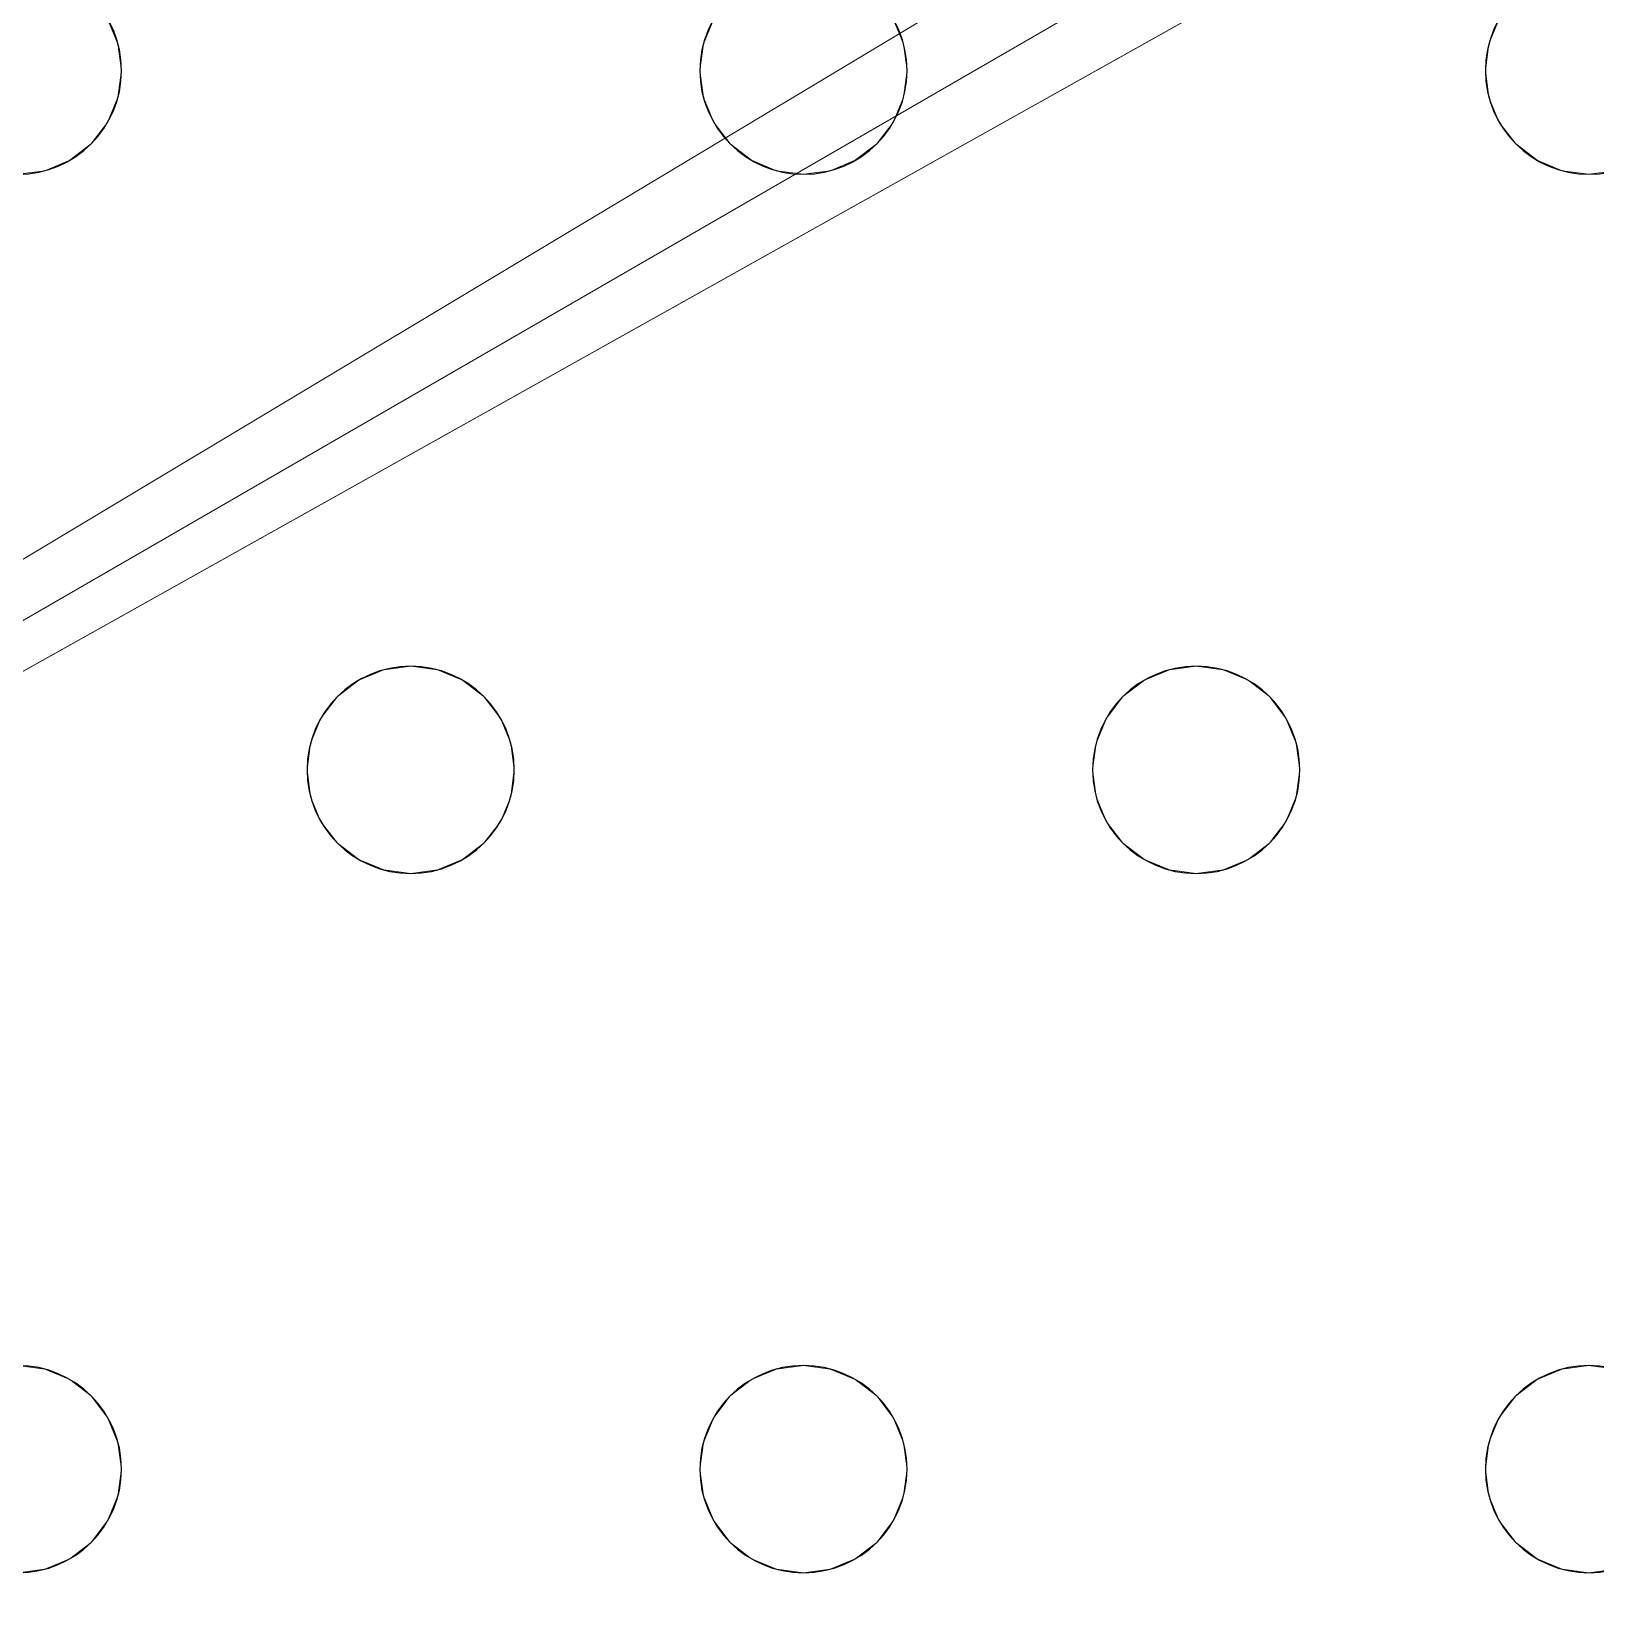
# Model space of a CAD drawing. Header units: millimetres. Extents: x -1 to 1201, y -701 to 1.
# Drawn here: x 231.4 to 291.8, y -372.9 to -312.5 of the extents above; entities that cross this region are included whole.
import ezdxf

# ---------------------------------------------------------------- set-up
doc = ezdxf.new("R2010")
doc.units = ezdxf.units.MM
doc.layers.add('IQ_200_3D', color=1, linetype='Continuous')
doc.layers.add('IQ_204_2D', color=7, linetype='Continuous')

msp = doc.modelspace()

# ---------------------------------------------------------------- linework, layer by layer
at = {"layer": 'IQ_200_3D', "lineweight": 18}
for points, invisible_edges in [([(257.352, -312.965, 890), (257.752, -312, 890), (234.347, -312, 890), (234.746, -312.965, 890)], 10), ([(234.746, -312.965, 888), (234.347, -312, 888), (257.352, -312.965, 888), (257.216, -314, 888)], 10), ([(234.347, -312, 888), (257.752, -312, 888), (257.352, -312.965, 888)], 13), ([(234.746, -312.965, 890), (234.347, -312, 890), (234.347, -312, 888), (234.746, -312.965, 888)], 10), ([(257.752, -312, 890), (257.352, -312.965, 890), (257.352, -312.965, 888), (257.752, -312, 888)], 10), ([(287.685, -312.965, 890), (288.085, -312, 890), (264.68, -312, 890), (265.079, -312.965, 890)], 10), ([(265.079, -312.965, 888), (264.68, -312, 888), (287.685, -312.965, 888), (287.549, -314, 888)], 10), ([(264.68, -312, 888), (288.085, -312, 888), (287.685, -312.965, 888)], 13), ([(265.079, -312.965, 890), (264.68, -312, 890), (264.68, -312, 888), (265.079, -312.965, 888)], 10), ([(288.085, -312, 890), (287.685, -312.965, 890), (287.685, -312.965, 888), (288.085, -312, 888)], 10), ([(234.746, -312.965, 890), (234.882, -314, 890), (257.216, -314, 890), (257.352, -312.965, 890)], 10), ([(234.882, -314, 888), (234.746, -312.965, 888), (257.216, -314, 888), (257.352, -315.035, 888)], 10), ([(234.882, -314, 890), (234.746, -312.965, 890), (234.746, -312.965, 888), (234.882, -314, 888)], 2), ([(257.352, -312.965, 890), (257.216, -314, 890), (257.216, -314, 888), (257.352, -312.965, 888)], 8), ([(265.079, -312.965, 890), (265.216, -314, 890), (287.549, -314, 890), (287.685, -312.965, 890)], 10), ([(287.549, -314, 888), (265.216, -314, 888), (265.079, -312.965, 888)], 13), ([(265.216, -314, 890), (265.079, -312.965, 890), (265.079, -312.965, 888), (265.216, -314, 888)], 2), ([(287.685, -312.965, 890), (287.549, -314, 890), (287.549, -314, 888), (287.685, -312.965, 888)], 8), ([(234.882, -314, 890), (234.746, -315.035, 890), (257.352, -315.035, 890), (257.216, -314, 890)], 10), ([(234.746, -315.035, 888), (234.882, -314, 888), (257.352, -315.035, 888), (257.752, -316, 888)], 10), ([(234.746, -315.035, 890), (234.882, -314, 890), (234.882, -314, 888), (234.746, -315.035, 888)], 8), ([(257.216, -314, 890), (257.352, -315.035, 890), (257.352, -315.035, 888), (257.216, -314, 888)], 2), ([(265.216, -314, 890), (265.079, -315.035, 890), (287.685, -315.035, 890), (287.549, -314, 890)], 10), ([(287.685, -315.035, 888), (265.079, -315.035, 888), (265.216, -314, 888), (287.549, -314, 888)], 5), ([(265.079, -315.035, 890), (265.216, -314, 890), (265.216, -314, 888), (265.079, -315.035, 888)], 8), ([(287.549, -314, 890), (287.685, -315.035, 890), (287.685, -315.035, 888), (287.549, -314, 888)], 2), ([(234.746, -315.035, 890), (234.347, -316, 890), (257.752, -316, 890), (257.352, -315.035, 890)], 10), ([(257.752, -316, 888), (246.049, -337, 888), (234.347, -316, 888), (234.746, -315.035, 888)], 11), ([(234.347, -316, 890), (234.746, -315.035, 890), (234.746, -315.035, 888), (234.347, -316, 888)], 10), ([(257.352, -315.035, 890), (257.752, -316, 890), (257.752, -316, 888), (257.352, -315.035, 888)], 10), ([(265.079, -315.035, 890), (264.68, -316, 890), (288.085, -316, 890), (287.685, -315.035, 890)], 10), ([(288.085, -316, 888), (276.382, -337, 888), (264.68, -316, 888), (265.079, -315.035, 888)], 11), ([(264.68, -316, 890), (265.079, -315.035, 890), (265.079, -315.035, 888), (264.68, -316, 888)], 10), ([(265.079, -315.035, 888), (287.685, -315.035, 888), (288.085, -316, 888)], 13), ([(287.685, -315.035, 890), (288.085, -316, 890), (288.085, -316, 888), (287.685, -315.035, 888)], 10), ([(234.347, -316, 890), (233.711, -316.828, 890), (246.049, -337, 890), (257.752, -316, 890)], 14), ([(246.049, -337, 888), (245.014, -337.136, 888), (233.711, -316.828, 888), (234.347, -316, 888)], 10), ([(233.711, -316.828, 890), (234.347, -316, 890), (234.347, -316, 888), (233.711, -316.828, 888)], 10), ([(258.387, -316.828, 890), (257.752, -316, 890), (246.049, -337, 890), (247.084, -337.136, 890)], 10), ([(258.387, -316.828, 888), (246.049, -337, 888), (257.752, -316, 888)], 3), ([(257.752, -316, 890), (258.387, -316.828, 890), (258.387, -316.828, 888), (257.752, -316, 888)], 10), ([(264.68, -316, 890), (264.044, -316.828, 890), (276.382, -337, 890), (288.085, -316, 890)], 14), ([(276.382, -337, 888), (275.347, -337.136, 888), (264.044, -316.828, 888), (264.68, -316, 888)], 10), ([(264.044, -316.828, 890), (264.68, -316, 890), (264.68, -316, 888), (264.044, -316.828, 888)], 10), ([(288.721, -316.828, 890), (288.085, -316, 890), (276.382, -337, 890), (277.418, -337.136, 890)], 10), ([(276.382, -337, 888), (288.085, -316, 888), (288.721, -316.828, 888), (277.418, -337.136, 888)], 5), ([(288.085, -316, 890), (288.721, -316.828, 890), (288.721, -316.828, 888), (288.085, -316, 888)], 10), ([(233.711, -316.828, 890), (232.882, -317.464, 890), (245.014, -337.136, 890), (246.049, -337, 890)], 10), ([(245.014, -337.136, 888), (244.049, -337.536, 888), (232.882, -317.464, 888), (233.711, -316.828, 888)], 10), ([(232.882, -317.464, 890), (233.711, -316.828, 890), (233.711, -316.828, 888), (232.882, -317.464, 888)], 10), ([(258.387, -316.828, 888), (259.216, -317.464, 888), (247.084, -337.136, 888), (246.049, -337, 888)], 10), ([(259.216, -317.464, 890), (258.387, -316.828, 890), (247.084, -337.136, 890), (248.049, -337.536, 890)], 10), ([(258.387, -316.828, 890), (259.216, -317.464, 890), (259.216, -317.464, 888), (258.387, -316.828, 888)], 10), ([(275.347, -337.136, 890), (276.382, -337, 890), (264.044, -316.828, 890), (263.216, -317.464, 890)], 10), ([(275.347, -337.136, 888), (274.382, -337.536, 888), (263.216, -317.464, 888), (264.044, -316.828, 888)], 10), ([(263.216, -317.464, 890), (264.044, -316.828, 890), (264.044, -316.828, 888), (263.216, -317.464, 888)], 10), ([(289.549, -317.464, 890), (288.721, -316.828, 890), (277.418, -337.136, 890), (278.382, -337.536, 890)], 10), ([(289.549, -317.464, 888), (278.382, -337.536, 888), (277.418, -337.136, 888), (288.721, -316.828, 888)], 5), ([(288.721, -316.828, 890), (289.549, -317.464, 890), (289.549, -317.464, 888), (288.721, -316.828, 888)], 10), ([(243.221, -338.172, 890), (231.918, -317.864, 890), (230.882, -318, 890), (242.585, -339, 890)], 5), ([(231.918, -317.864, 888), (244.049, -337.536, 888), (243.221, -338.172, 888), (230.882, -318, 888)], 5), ([(231.918, -317.864, 888), (230.882, -318, 888), (230.882, -318, 890), (231.918, -317.864, 890)], 10), ([(244.049, -337.536, 890), (232.882, -317.464, 890), (231.918, -317.864, 890), (243.221, -338.172, 890)], 5), ([(244.049, -337.536, 888), (231.918, -317.864, 888), (232.882, -317.464, 888)], 13), ([(231.918, -317.864, 890), (232.882, -317.464, 890), (232.882, -317.464, 888), (231.918, -317.864, 888)], 10), ([(232.882, -317.464, 890), (244.049, -337.536, 890), (245.014, -337.136, 890)], 13), ([(248.049, -337.536, 888), (247.084, -337.136, 888), (259.216, -317.464, 888), (260.18, -317.864, 888)], 10), ([(260.18, -317.864, 890), (259.216, -317.464, 890), (248.049, -337.536, 890), (248.878, -338.172, 890)], 10), ([(248.878, -338.172, 888), (248.049, -337.536, 888), (260.18, -317.864, 888), (261.216, -318, 888)], 10), ([(261.216, -318, 890), (260.18, -317.864, 890), (248.878, -338.172, 890), (249.513, -339, 890)], 10), ([(259.216, -317.464, 890), (260.18, -317.864, 890), (260.18, -317.864, 888), (259.216, -317.464, 888)], 10), ([(261.216, -318, 888), (260.18, -317.864, 888), (260.18, -317.864, 890), (261.216, -318, 890)], 10), ([(273.554, -338.172, 890), (262.251, -317.864, 890), (261.216, -318, 890), (272.918, -339, 890)], 5), ([(273.554, -338.172, 888), (272.918, -339, 888), (261.216, -318, 888), (262.251, -317.864, 888)], 10), ([(262.251, -317.864, 888), (261.216, -318, 888), (261.216, -318, 890), (262.251, -317.864, 890)], 10), ([(263.216, -317.464, 890), (262.251, -317.864, 890), (274.382, -337.536, 890), (275.347, -337.136, 890)], 10), ([(274.382, -337.536, 888), (273.554, -338.172, 888), (262.251, -317.864, 888), (263.216, -317.464, 888)], 10), ([(262.251, -317.864, 890), (263.216, -317.464, 890), (263.216, -317.464, 888), (262.251, -317.864, 888)], 10), ([(262.251, -317.864, 890), (273.554, -338.172, 890), (274.382, -337.536, 890)], 13), ([(290.514, -317.864, 890), (289.549, -317.464, 890), (278.382, -337.536, 890), (279.211, -338.172, 890)], 10), ([(290.514, -317.864, 888), (279.211, -338.172, 888), (278.382, -337.536, 888), (289.549, -317.464, 888)], 5), ([(291.549, -318, 890), (290.514, -317.864, 890), (279.211, -338.172, 890), (279.847, -339, 890)], 10), ([(279.211, -338.172, 888), (290.514, -317.864, 888), (291.549, -318, 888)], 13), ([(289.549, -317.464, 890), (290.514, -317.864, 890), (290.514, -317.864, 888), (289.549, -317.464, 888)], 10), ([(291.549, -318, 888), (290.514, -317.864, 888), (290.514, -317.864, 890), (291.549, -318, 890)], 10), ([(303.887, -338.172, 890), (292.584, -317.864, 890), (291.549, -318, 890), (303.252, -339, 890)], 5), ([(292.584, -317.864, 888), (304.716, -337.536, 888), (303.887, -338.172, 888), (291.549, -318, 888)], 5), ([(292.584, -317.864, 888), (291.549, -318, 888), (291.549, -318, 890), (292.584, -317.864, 890)], 10), ([(219.18, -339, 888), (218.544, -338.172, 888), (230.882, -318, 888), (242.585, -339, 888)], 14), ([(242.585, -339, 890), (230.882, -318, 890), (219.18, -339, 890)], 15), ([(230.882, -318, 888), (243.221, -338.172, 888), (242.585, -339, 888)], 13), ([(261.216, -318, 888), (272.918, -339, 888), (249.513, -339, 888), (248.878, -338.172, 888)], 11), ([(272.918, -339, 890), (261.216, -318, 890), (249.513, -339, 890), (272.519, -339.965, 890)], 7), ([(291.549, -318, 888), (303.252, -339, 888), (279.847, -339, 888), (279.211, -338.172, 888)], 11), ([(303.252, -339, 890), (291.549, -318, 890), (279.847, -339, 890), (302.852, -339.965, 890)], 7), ([(303.887, -338.172, 888), (303.252, -339, 888), (291.549, -318, 888)], 14), ([(245.014, -337.136, 890), (244.049, -337.536, 890), (244.049, -337.536, 888), (245.014, -337.136, 888)], 10), ([(245.014, -337.136, 888), (246.049, -337, 888), (246.049, -337, 890), (245.014, -337.136, 890)], 10), ([(246.049, -337, 888), (247.084, -337.136, 888), (247.084, -337.136, 890), (246.049, -337, 890)], 10), ([(248.049, -337.536, 890), (247.084, -337.136, 890), (247.084, -337.136, 888), (248.049, -337.536, 888)], 10), ([(275.347, -337.136, 890), (274.382, -337.536, 890), (274.382, -337.536, 888), (275.347, -337.136, 888)], 10), ([(275.347, -337.136, 888), (276.382, -337, 888), (276.382, -337, 890), (275.347, -337.136, 890)], 10), ([(276.382, -337, 888), (277.418, -337.136, 888), (277.418, -337.136, 890), (276.382, -337, 890)], 10), ([(278.382, -337.536, 890), (277.418, -337.136, 890), (277.418, -337.136, 888), (278.382, -337.536, 888)], 10), ([(244.049, -337.536, 890), (243.221, -338.172, 890), (243.221, -338.172, 888), (244.049, -337.536, 888)], 10), ([(248.878, -338.172, 890), (248.049, -337.536, 890), (248.049, -337.536, 888), (248.878, -338.172, 888)], 10), ([(274.382, -337.536, 890), (273.554, -338.172, 890), (273.554, -338.172, 888), (274.382, -337.536, 888)], 10), ([(279.211, -338.172, 890), (278.382, -337.536, 890), (278.382, -337.536, 888), (279.211, -338.172, 888)], 10), ([(243.221, -338.172, 890), (242.585, -339, 890), (242.585, -339, 888), (243.221, -338.172, 888)], 10), ([(249.513, -339, 890), (248.878, -338.172, 890), (248.878, -338.172, 888), (249.513, -339, 888)], 10), ([(273.554, -338.172, 890), (272.918, -339, 890), (272.918, -339, 888), (273.554, -338.172, 888)], 10), ([(279.847, -339, 890), (279.211, -338.172, 890), (279.211, -338.172, 888), (279.847, -339, 888)], 10), ([(219.18, -339, 890), (219.579, -339.965, 890), (242.185, -339.965, 890), (242.585, -339, 890)], 10), ([(219.579, -339.965, 888), (219.18, -339, 888), (242.185, -339.965, 888), (242.049, -341, 888)], 10), ([(219.18, -339, 888), (242.585, -339, 888), (242.185, -339.965, 888)], 13), ([(242.585, -339, 890), (242.185, -339.965, 890), (242.185, -339.965, 888), (242.585, -339, 888)], 10), ([(249.913, -339.965, 890), (272.519, -339.965, 890), (249.513, -339, 890)], 3), ([(272.519, -339.965, 888), (249.913, -339.965, 888), (249.513, -339, 888), (272.918, -339, 888)], 5), ([(249.913, -339.965, 890), (249.513, -339, 890), (249.513, -339, 888), (249.913, -339.965, 888)], 10), ([(272.918, -339, 890), (272.519, -339.965, 890), (272.519, -339.965, 888), (272.918, -339, 888)], 10), ([(280.246, -339.965, 890), (302.852, -339.965, 890), (279.847, -339, 890)], 3), ([(279.847, -339, 888), (303.252, -339, 888), (302.852, -339.965, 888), (280.246, -339.965, 888)], 5), ([(280.246, -339.965, 890), (279.847, -339, 890), (279.847, -339, 888), (280.246, -339.965, 888)], 10), ([(219.579, -339.965, 890), (219.716, -341, 890), (242.049, -341, 890), (242.185, -339.965, 890)], 10), ([(242.049, -341, 888), (219.716, -341, 888), (219.579, -339.965, 888)], 13), ([(242.185, -339.965, 890), (242.049, -341, 890), (242.049, -341, 888), (242.185, -339.965, 888)], 8), ([(249.913, -339.965, 890), (250.049, -341, 890), (272.382, -341, 890), (272.519, -339.965, 890)], 10), ([(272.382, -341, 888), (250.049, -341, 888), (249.913, -339.965, 888), (272.519, -339.965, 888)], 5), ([(250.049, -341, 890), (249.913, -339.965, 890), (249.913, -339.965, 888), (250.049, -341, 888)], 2), ([(272.519, -339.965, 890), (272.382, -341, 890), (272.382, -341, 888), (272.519, -339.965, 888)], 8), ([(280.246, -339.965, 890), (280.382, -341, 890), (302.716, -341, 890), (302.852, -339.965, 890)], 10), ([(302.716, -341, 888), (302.852, -342.035, 888), (280.382, -341, 888), (280.246, -339.965, 888)], 10), ([(280.246, -339.965, 888), (302.852, -339.965, 888), (302.716, -341, 888)], 13), ([(280.382, -341, 890), (280.246, -339.965, 890), (280.246, -339.965, 888), (280.382, -341, 888)], 2), ([(219.716, -341, 890), (219.579, -342.035, 890), (242.185, -342.035, 890), (242.049, -341, 890)], 10), ([(219.716, -341, 888), (242.049, -341, 888), (242.185, -342.035, 888), (219.579, -342.035, 888)], 5), ([(242.049, -341, 890), (242.185, -342.035, 890), (242.185, -342.035, 888), (242.049, -341, 888)], 2), ([(250.049, -341, 890), (249.913, -342.035, 890), (272.519, -342.035, 890), (272.382, -341, 890)], 10), ([(249.913, -342.035, 888), (250.049, -341, 888), (272.519, -342.035, 888), (272.918, -343, 888)], 10), ([(249.913, -342.035, 890), (250.049, -341, 890), (250.049, -341, 888), (249.913, -342.035, 888)], 8), ([(272.519, -342.035, 888), (250.049, -341, 888), (272.382, -341, 888)], 3), ([(272.382, -341, 890), (272.519, -342.035, 890), (272.519, -342.035, 888), (272.382, -341, 888)], 2), ([(280.382, -341, 890), (280.246, -342.035, 890), (302.852, -342.035, 890), (302.716, -341, 890)], 10), ([(280.246, -342.035, 888), (280.382, -341, 888), (302.852, -342.035, 888)], 14), ([(280.246, -342.035, 890), (280.382, -341, 890), (280.382, -341, 888), (280.246, -342.035, 888)], 8), ([(242.585, -343, 890), (242.185, -342.035, 890), (219.579, -342.035, 890), (219.18, -343, 890)], 10), ([(242.585, -343, 888), (219.18, -343, 888), (219.579, -342.035, 888), (242.185, -342.035, 888)], 5), ([(242.185, -342.035, 890), (242.585, -343, 890), (242.585, -343, 888), (242.185, -342.035, 888)], 10), ([(249.913, -342.035, 890), (249.513, -343, 890), (272.918, -343, 890), (272.519, -342.035, 890)], 10), ([(249.513, -343, 888), (249.913, -342.035, 888), (272.918, -343, 888), (261.216, -364, 888)], 14), ([(249.513, -343, 890), (249.913, -342.035, 890), (249.913, -342.035, 888), (249.513, -343, 888)], 10), ([(272.519, -342.035, 890), (272.918, -343, 890), (272.918, -343, 888), (272.519, -342.035, 888)], 10), ([(280.246, -342.035, 890), (279.847, -343, 890), (303.252, -343, 890), (302.852, -342.035, 890)], 10), ([(303.252, -343, 888), (279.847, -343, 888), (280.246, -342.035, 888), (302.852, -342.035, 888)], 5), ([(279.847, -343, 890), (280.246, -342.035, 890), (280.246, -342.035, 888), (279.847, -343, 888)], 10), ([(219.18, -343, 890), (218.544, -343.828, 890), (230.882, -364, 890), (242.585, -343, 890)], 14), ([(242.585, -343, 888), (243.221, -343.828, 888), (230.882, -364, 888), (219.18, -343, 888)], 14), ([(243.221, -343.828, 890), (242.585, -343, 890), (230.882, -364, 890)], 14), ([(242.585, -343, 890), (243.221, -343.828, 890), (243.221, -343.828, 888), (242.585, -343, 888)], 10), ([(261.216, -364, 890), (249.513, -343, 890), (248.878, -343.828, 890), (260.18, -364.136, 890)], 5), ([(248.878, -343.828, 888), (249.513, -343, 888), (261.216, -364, 888), (260.18, -364.136, 888)], 10), ([(248.878, -343.828, 890), (249.513, -343, 890), (249.513, -343, 888), (248.878, -343.828, 888)], 10), ([(272.918, -343, 890), (249.513, -343, 890), (261.216, -364, 890), (273.554, -343.828, 890)], 7), ([(261.216, -364, 888), (272.918, -343, 888), (273.554, -343.828, 888)], 13), ([(272.918, -343, 890), (273.554, -343.828, 890), (273.554, -343.828, 888), (272.918, -343, 888)], 10), ([(279.211, -343.828, 890), (291.549, -364, 890), (279.847, -343, 890)], 3), ([(291.549, -364, 888), (290.514, -364.136, 888), (279.211, -343.828, 888), (279.847, -343, 888)], 10), ([(279.211, -343.828, 890), (279.847, -343, 890), (279.847, -343, 888), (279.211, -343.828, 888)], 10), ([(303.252, -343, 890), (279.847, -343, 890), (291.549, -364, 890), (303.887, -343.828, 890)], 7), ([(303.252, -343, 888), (303.887, -343.828, 888), (291.549, -364, 888), (279.847, -343, 888)], 14), ([(231.918, -364.136, 890), (244.049, -344.464, 890), (243.221, -343.828, 890), (230.882, -364, 890)], 5), ([(231.918, -364.136, 888), (230.882, -364, 888), (243.221, -343.828, 888), (244.049, -344.464, 888)], 10), ([(243.221, -343.828, 890), (244.049, -344.464, 890), (244.049, -344.464, 888), (243.221, -343.828, 888)], 10), ([(260.18, -364.136, 890), (248.878, -343.828, 890), (248.049, -344.464, 890)], 13), ([(260.18, -364.136, 888), (259.216, -364.536, 888), (248.049, -344.464, 888), (248.878, -343.828, 888)], 10), ([(248.049, -344.464, 890), (248.878, -343.828, 890), (248.878, -343.828, 888), (248.049, -344.464, 888)], 10), ([(273.554, -343.828, 890), (261.216, -364, 890), (262.251, -364.136, 890), (274.382, -344.464, 890)], 5), ([(262.251, -364.136, 888), (261.216, -364, 888), (273.554, -343.828, 888), (274.382, -344.464, 888)], 10), ([(273.554, -343.828, 890), (274.382, -344.464, 890), (274.382, -344.464, 888), (273.554, -343.828, 888)], 10), ([(279.211, -343.828, 890), (278.382, -344.464, 890), (290.514, -364.136, 890), (291.549, -364, 890)], 10), ([(290.514, -364.136, 888), (289.549, -364.536, 888), (278.382, -344.464, 888), (279.211, -343.828, 888)], 10), ([(278.382, -344.464, 890), (279.211, -343.828, 890), (279.211, -343.828, 888), (278.382, -344.464, 888)], 10), ([(292.584, -364.136, 890), (304.716, -344.464, 890), (303.887, -343.828, 890), (291.549, -364, 890)], 5), ([(292.584, -364.136, 888), (291.549, -364, 888), (303.887, -343.828, 888), (304.716, -344.464, 888)], 10), ([(232.882, -364.536, 890), (245.014, -344.864, 890), (244.049, -344.464, 890), (231.918, -364.136, 890)], 5), ([(232.882, -364.536, 888), (231.918, -364.136, 888), (244.049, -344.464, 888), (245.014, -344.864, 888)], 10), ([(244.049, -344.464, 890), (245.014, -344.864, 890), (245.014, -344.864, 888), (244.049, -344.464, 888)], 10), ([(248.049, -344.464, 890), (247.084, -344.864, 890), (259.216, -364.536, 890), (260.18, -364.136, 890)], 10), ([(248.049, -344.464, 888), (259.216, -364.536, 888), (247.084, -344.864, 888)], 3), ([(247.084, -344.864, 890), (248.049, -344.464, 890), (248.049, -344.464, 888), (247.084, -344.864, 888)], 10), ([(274.382, -344.464, 890), (262.251, -364.136, 890), (263.216, -364.536, 890), (275.347, -344.864, 890)], 5), ([(263.216, -364.536, 888), (262.251, -364.136, 888), (274.382, -344.464, 888), (275.347, -344.864, 888)], 10), ([(274.382, -344.464, 890), (275.347, -344.864, 890), (275.347, -344.864, 888), (274.382, -344.464, 888)], 10), ([(278.382, -344.464, 890), (277.418, -344.864, 890), (289.549, -364.536, 890), (290.514, -364.136, 890)], 10), ([(289.549, -364.536, 888), (288.721, -365.172, 888), (277.418, -344.864, 888), (278.382, -344.464, 888)], 10), ([(277.418, -344.864, 890), (278.382, -344.464, 890), (278.382, -344.464, 888), (277.418, -344.864, 888)], 10), ([(245.014, -344.864, 890), (232.882, -364.536, 890), (233.711, -365.172, 890), (246.049, -345, 890)], 5), ([(233.711, -365.172, 888), (232.882, -364.536, 888), (245.014, -344.864, 888), (246.049, -345, 888)], 10), ([(246.049, -345, 890), (233.711, -365.172, 890), (234.347, -366, 890), (257.752, -366, 890)], 13), ([(246.049, -345, 888), (234.347, -366, 888), (233.711, -365.172, 888)], 13), ([(246.049, -345, 888), (258.387, -365.172, 888), (257.752, -366, 888), (234.347, -366, 888)], 13), ([(246.049, -345, 888), (245.014, -344.864, 888), (245.014, -344.864, 890), (246.049, -345, 890)], 10), ([(258.387, -365.172, 890), (247.084, -344.864, 890), (246.049, -345, 890), (257.752, -366, 890)], 5), ([(247.084, -344.864, 888), (259.216, -364.536, 888), (258.387, -365.172, 888), (246.049, -345, 888)], 5), ([(247.084, -344.864, 888), (246.049, -345, 888), (246.049, -345, 890), (247.084, -344.864, 890)], 10), ([(259.216, -364.536, 890), (247.084, -344.864, 890), (258.387, -365.172, 890)], 3), ([(275.347, -344.864, 890), (263.216, -364.536, 890), (264.044, -365.172, 890), (276.382, -345, 890)], 5), ([(264.044, -365.172, 888), (263.216, -364.536, 888), (275.347, -344.864, 888), (276.382, -345, 888)], 10), ([(276.382, -345, 890), (264.044, -365.172, 890), (264.68, -366, 890), (288.085, -366, 890)], 13), ([(264.68, -366, 888), (264.044, -365.172, 888), (276.382, -345, 888), (288.085, -366, 888)], 14), ([(276.382, -345, 888), (275.347, -344.864, 888), (275.347, -344.864, 890), (276.382, -345, 890)], 10), ([(276.382, -345, 890), (288.085, -366, 890), (288.721, -365.172, 890), (277.418, -344.864, 890)], 5), ([(288.721, -365.172, 888), (288.085, -366, 888), (276.382, -345, 888), (277.418, -344.864, 888)], 10), ([(277.418, -344.864, 888), (276.382, -345, 888), (276.382, -345, 890), (277.418, -344.864, 890)], 10), ([(289.549, -364.536, 890), (277.418, -344.864, 890), (288.721, -365.172, 890)], 3), ([(230.882, -364, 888), (231.918, -364.136, 888), (231.918, -364.136, 890), (230.882, -364, 890)], 10), ([(232.882, -364.536, 890), (231.918, -364.136, 890), (231.918, -364.136, 888), (232.882, -364.536, 888)], 10), ([(260.18, -364.136, 890), (259.216, -364.536, 890), (259.216, -364.536, 888), (260.18, -364.136, 888)], 10), ([(260.18, -364.136, 888), (261.216, -364, 888), (261.216, -364, 890), (260.18, -364.136, 890)], 10), ([(261.216, -364, 888), (262.251, -364.136, 888), (262.251, -364.136, 890), (261.216, -364, 890)], 10), ([(263.216, -364.536, 890), (262.251, -364.136, 890), (262.251, -364.136, 888), (263.216, -364.536, 888)], 10), ([(290.514, -364.136, 890), (289.549, -364.536, 890), (289.549, -364.536, 888), (290.514, -364.136, 888)], 10), ([(290.514, -364.136, 888), (291.549, -364, 888), (291.549, -364, 890), (290.514, -364.136, 890)], 10), ([(291.549, -364, 888), (292.584, -364.136, 888), (292.584, -364.136, 890), (291.549, -364, 890)], 10), ([(233.711, -365.172, 890), (232.882, -364.536, 890), (232.882, -364.536, 888), (233.711, -365.172, 888)], 10), ([(259.216, -364.536, 890), (258.387, -365.172, 890), (258.387, -365.172, 888), (259.216, -364.536, 888)], 10), ([(264.044, -365.172, 890), (263.216, -364.536, 890), (263.216, -364.536, 888), (264.044, -365.172, 888)], 10), ([(289.549, -364.536, 890), (288.721, -365.172, 890), (288.721, -365.172, 888), (289.549, -364.536, 888)], 10), ([(234.347, -366, 890), (233.711, -365.172, 890), (233.711, -365.172, 888), (234.347, -366, 888)], 10), ([(258.387, -365.172, 890), (257.752, -366, 890), (257.752, -366, 888), (258.387, -365.172, 888)], 10), ([(264.68, -366, 890), (264.044, -365.172, 890), (264.044, -365.172, 888), (264.68, -366, 888)], 10), ([(288.721, -365.172, 890), (288.085, -366, 890), (288.085, -366, 888), (288.721, -365.172, 888)], 10), ([(257.352, -366.965, 890), (234.347, -366, 890), (234.746, -366.965, 890), (257.216, -368, 890)], 5), ([(257.352, -366.965, 890), (257.752, -366, 890), (234.347, -366, 890)], 14), ([(234.746, -366.965, 888), (234.347, -366, 888), (257.352, -366.965, 888), (257.216, -368, 888)], 10), ([(234.347, -366, 888), (257.752, -366, 888), (257.352, -366.965, 888)], 13), ([(234.746, -366.965, 890), (234.347, -366, 890), (234.347, -366, 888), (234.746, -366.965, 888)], 10), ([(257.752, -366, 890), (257.352, -366.965, 890), (257.352, -366.965, 888), (257.752, -366, 888)], 10), ([(287.685, -366.965, 890), (264.68, -366, 890), (265.079, -366.965, 890), (287.549, -368, 890)], 5), ([(264.68, -366, 890), (287.685, -366.965, 890), (288.085, -366, 890)], 13), ([(287.685, -366.965, 888), (265.079, -366.965, 888), (264.68, -366, 888), (288.085, -366, 888)], 5), ([(265.079, -366.965, 890), (264.68, -366, 890), (264.68, -366, 888), (265.079, -366.965, 888)], 10), ([(288.085, -366, 890), (287.685, -366.965, 890), (287.685, -366.965, 888), (288.085, -366, 888)], 10), ([(234.882, -368, 890), (257.352, -369.035, 890), (257.216, -368, 890), (234.746, -366.965, 890)], 5), ([(257.216, -368, 888), (257.352, -369.035, 888), (234.882, -368, 888), (234.746, -366.965, 888)], 10), ([(234.882, -368, 890), (234.746, -366.965, 890), (234.746, -366.965, 888), (234.882, -368, 888)], 2), ([(257.352, -366.965, 890), (257.216, -368, 890), (257.216, -368, 888), (257.352, -366.965, 888)], 8), ([(287.549, -368, 890), (265.079, -366.965, 890), (265.216, -368, 890)], 13), ([(287.549, -368, 888), (265.216, -368, 888), (265.079, -366.965, 888), (287.685, -366.965, 888)], 5), ([(265.216, -368, 890), (265.079, -366.965, 890), (265.079, -366.965, 888), (265.216, -368, 888)], 2), ([(287.685, -366.965, 890), (287.549, -368, 890), (287.549, -368, 888), (287.685, -366.965, 888)], 8), ([(257.352, -369.035, 890), (234.882, -368, 890), (234.746, -369.035, 890), (257.752, -370, 890)], 5), ([(234.746, -369.035, 888), (234.882, -368, 888), (257.352, -369.035, 888)], 14), ([(234.746, -369.035, 890), (234.882, -368, 890), (234.882, -368, 888), (234.746, -369.035, 888)], 8), ([(257.216, -368, 890), (257.352, -369.035, 890), (257.352, -369.035, 888), (257.216, -368, 888)], 2), ([(265.216, -368, 890), (265.079, -369.035, 890), (287.685, -369.035, 890), (287.549, -368, 890)], 10), ([(287.685, -369.035, 888), (265.079, -369.035, 888), (265.216, -368, 888), (287.549, -368, 888)], 5), ([(265.079, -369.035, 890), (265.216, -368, 890), (265.216, -368, 888), (265.079, -369.035, 888)], 8), ([(287.549, -368, 890), (287.685, -369.035, 890), (287.685, -369.035, 888), (287.549, -368, 888)], 2), ([(257.752, -370, 890), (234.746, -369.035, 890), (234.347, -370, 890), (258.387, -370.828, 890)], 5), ([(257.752, -370, 888), (234.347, -370, 888), (234.746, -369.035, 888), (257.352, -369.035, 888)], 5), ([(234.347, -370, 890), (234.746, -369.035, 890), (234.746, -369.035, 888), (234.347, -370, 888)], 10), ([(257.352, -369.035, 890), (257.752, -370, 890), (257.752, -370, 888), (257.352, -369.035, 888)], 10), ([(265.079, -369.035, 890), (264.68, -370, 890), (288.085, -370, 890), (287.685, -369.035, 890)], 10), ([(288.085, -370, 888), (264.68, -370, 888), (265.079, -369.035, 888), (287.685, -369.035, 888)], 5), ([(264.68, -370, 890), (265.079, -369.035, 890), (265.079, -369.035, 888), (264.68, -370, 888)], 10), ([(287.685, -369.035, 890), (288.085, -370, 890), (288.085, -370, 888), (287.685, -369.035, 888)], 10), ([(258.387, -370.828, 890), (234.347, -370, 890), (233.711, -370.828, 890), (259.216, -371.464, 890)], 5), ([(258.387, -370.828, 888), (233.711, -370.828, 888), (234.347, -370, 888), (257.752, -370, 888)], 5), ([(233.711, -370.828, 890), (234.347, -370, 890), (234.347, -370, 888), (233.711, -370.828, 888)], 10), ([(257.752, -370, 890), (258.387, -370.828, 890), (258.387, -370.828, 888), (257.752, -370, 888)], 10), ([(264.68, -370, 890), (264.044, -370.828, 890), (288.721, -370.828, 890), (288.085, -370, 890)], 10), ([(264.044, -370.828, 888), (264.68, -370, 888), (288.721, -370.828, 888), (289.549, -371.464, 888)], 10), ([(264.044, -370.828, 890), (264.68, -370, 890), (264.68, -370, 888), (264.044, -370.828, 888)], 10), ([(288.721, -370.828, 888), (264.68, -370, 888), (288.085, -370, 888)], 3), ([(288.085, -370, 890), (288.721, -370.828, 890), (288.721, -370.828, 888), (288.085, -370, 888)], 10), ([(259.216, -371.464, 890), (233.711, -370.828, 890), (232.882, -371.464, 890), (260.18, -371.864, 890)], 5), ([(259.216, -371.464, 888), (232.882, -371.464, 888), (233.711, -370.828, 888), (258.387, -370.828, 888)], 5), ([(232.882, -371.464, 890), (233.711, -370.828, 890), (233.711, -370.828, 888), (232.882, -371.464, 888)], 10), ([(258.387, -370.828, 890), (259.216, -371.464, 890), (259.216, -371.464, 888), (258.387, -370.828, 888)], 10), ([(264.044, -370.828, 890), (263.216, -371.464, 890), (289.549, -371.464, 890), (288.721, -370.828, 890)], 10), ([(263.216, -371.464, 888), (264.044, -370.828, 888), (289.549, -371.464, 888), (290.514, -371.864, 888)], 10), ([(263.216, -371.464, 890), (264.044, -370.828, 890), (264.044, -370.828, 888), (263.216, -371.464, 888)], 10), ([(288.721, -370.828, 890), (289.549, -371.464, 890), (289.549, -371.464, 888), (288.721, -370.828, 888)], 10), ([(260.18, -371.864, 890), (232.882, -371.464, 890), (231.918, -371.864, 890), (261.216, -372, 890)], 5), ([(260.18, -371.864, 888), (231.918, -371.864, 888), (232.882, -371.464, 888), (259.216, -371.464, 888)], 5), ([(231.918, -371.864, 890), (232.882, -371.464, 890), (232.882, -371.464, 888), (231.918, -371.864, 888)], 10), ([(259.216, -371.464, 890), (260.18, -371.864, 890), (260.18, -371.864, 888), (259.216, -371.464, 888)], 10), ([(263.216, -371.464, 890), (262.251, -371.864, 890), (290.514, -371.864, 890), (289.549, -371.464, 890)], 10), ([(262.251, -371.864, 888), (263.216, -371.464, 888), (290.514, -371.864, 888), (291.549, -372, 888)], 10), ([(262.251, -371.864, 890), (263.216, -371.464, 890), (263.216, -371.464, 888), (262.251, -371.864, 888)], 10), ([(289.549, -371.464, 890), (290.514, -371.864, 890), (290.514, -371.864, 888), (289.549, -371.464, 888)], 10), ([(261.216, -372, 890), (231.918, -371.864, 890), (230.882, -372, 890), (124.449, -393, 890)], 13), ([(321.882, -372, 890), (292.584, -371.864, 890), (291.549, -372, 890), (124.449, -393, 890)], 13), ([(352.216, -372, 890), (322.918, -371.864, 890), (321.882, -372, 890), (124.449, -393, 890)], 13), ([(261.216, -372, 888), (262.251, -371.864, 888), (291.549, -372, 888), (124.449, -393, 888)], 14), ([(261.216, -372, 890), (124.449, -393, 890), (291.549, -372, 890)], 15), ([(352.216, -372, 890), (124.449, -393, 890), (589.749, -393, 890)], 13), ([(230.882, -372, 888), (261.216, -372, 888), (124.449, -393, 888)], 15), ([(124.449, -393, 888), (291.549, -372, 888), (321.882, -372, 888), (352.216, -372, 888)], 15), ([(352.216, -372, 888), (382.549, -372, 888), (589.749, -393, 888), (124.449, -393, 888)], 11), ([(261.216, -372, 888), (230.882, -372, 888), (231.918, -371.864, 888), (260.18, -371.864, 888)], 5), ([(231.918, -371.864, 888), (230.882, -372, 888), (230.882, -372, 890), (231.918, -371.864, 890)], 10), ([(261.216, -372, 888), (260.18, -371.864, 888), (260.18, -371.864, 890), (261.216, -372, 890)], 10), ([(262.251, -371.864, 890), (261.216, -372, 890), (291.549, -372, 890), (290.514, -371.864, 890)], 10), ([(262.251, -371.864, 888), (261.216, -372, 888), (261.216, -372, 890), (262.251, -371.864, 890)], 10), ([(291.549, -372, 888), (290.514, -371.864, 888), (290.514, -371.864, 890), (291.549, -372, 890)], 10), ([(321.882, -372, 888), (291.549, -372, 888), (292.584, -371.864, 888), (320.847, -371.864, 888)], 5), ([(292.584, -371.864, 888), (291.549, -372, 888), (291.549, -372, 890), (292.584, -371.864, 890)], 10)]:
    msp.add_3dface(points, dxfattribs=dict(at, invisible_edges=invisible_edges))
at = {"layer": 'IQ_204_2D'}
for centre, start, end in [((230.882, -314), 0, 180), ((261.216, -314), 360, 180), ((291.549, -314), 0, 180), ((230.882, -314), 180, 0), ((261.216, -314), 180, 360), ((291.549, -314), 180, 0), ((246.049, -341), 0, 180), ((276.382, -341), 0, 180), ((246.049, -341), 180, 0), ((276.382, -341), 180, 0), ((230.882, -368), 0, 180), ((261.216, -368), 0, 180), ((291.549, -368), 0, 180), ((230.882, -368), 180, 0), ((261.216, -368), 180, 360), ((291.549, -368), 180, 0)]:
    msp.add_arc(centre, 4, start, end, dxfattribs=at)

# ---------------------------------------------------------------- meshes
at = {"layer": 'IQ_200_3D', "lineweight": 18}
mesh = msp.add_polyface(dxfattribs=at)
corners = [(1200, 0, 850), (1200, -700, 850), (0, -700, 850), (0, 0, 850), (810.5, -594, 850), (811.556, -602.023, 850), (814.653, -609.5, 850), (819.58, -615.92, 850), (826, -620.847, 850), (833.477, -623.944, 850), (841.5, -625, 850), (1059.5, -625, 850), (1067.523, -623.944, 850), (1075, -620.847, 850), (1081.42, -615.92, 850), (1086.347, -609.5, 850), (1089.444, -602.023, 850), (1090.5, -594, 850), (1090.5, -476, 850), (1089.444, -467.977, 850), (1086.347, -460.5, 850), (1081.42, -454.08, 850), (1075, -449.153, 850), (1067.523, -446.056, 850), (1059.5, -445, 850), (841.5, -445, 850), (833.477, -446.056, 850), (826, -449.153, 850), (819.58, -454.08, 850), (814.653, -460.5, 850), (811.556, -467.977, 850), (810.5, -476, 850)]
mesh.append_faces([[corners[k] for k in face] for face in [(29, 3, 28), (6, 2, 5), (4, 2, 31), (23, 0, 22), (13, 1, 12), (15, 1, 14), (11, 1, 10)]], dxfattribs={"vtx0": -1, "vtx1": -1})
mesh.append_faces([[corners[k] for k in face] for face in [(3, 29, 30, 2), (2, 30, 31), (0, 25, 26), (2, 6, 7), (2, 9, 10, 1), (0, 20, 21), (1, 18, 19), (1, 15, 16)]], dxfattribs={"vtx0": -1, "vtx2": -1})
mesh.append_faces([[corners[k] for k in face] for face in [(27, 28, 3), (4, 5, 2), (7, 8, 2), (8, 9, 2), (23, 24, 0), (21, 22, 0), (24, 25, 0), (13, 14, 1), (11, 12, 1), (16, 17, 1), (17, 18, 1)]], dxfattribs={"vtx1": -1, "vtx2": -1})
mesh.append_faces([[corners[k] for k in face] for face in [(26, 27, 3, 0), (19, 20, 0, 1)]], dxfattribs={"vtx1": -1, "vtx3": -1})
mesh = msp.add_polyface(dxfattribs=at)
corners = [(1200, -700, 900), (1200, -23, 900), (0, -23, 900), (0, -700, 900), (90, -35.113, 900), (1110, -35.113, 900), (1129.382, -37.665, 900), (1147.443, -45.146, 900), (1162.953, -57.047, 900), (1174.854, -72.557, 900), (1182.335, -90.618, 900), (1184.887, -110, 900), (1184.887, -610, 900), (1182.335, -629.382, 900), (1174.854, -647.443, 900), (1162.953, -662.953, 900), (1147.443, -674.854, 900), (1129.382, -682.335, 900), (1110, -684.887, 900), (90, -684.887, 900), (70.618, -682.335, 900), (52.557, -674.854, 900), (37.047, -662.953, 900), (25.146, -647.443, 900), (17.665, -629.382, 900), (15.113, -610, 900), (15.113, -110, 900), (17.665, -90.618, 900), (25.146, -72.557, 900), (37.047, -57.047, 900), (52.557, -45.146, 900), (70.618, -37.665, 900)]
mesh.append_faces([[corners[k] for k in face] for face in [(9, 1, 8), (14, 0, 13), (31, 2, 30), (28, 2, 27), (21, 3, 20), (23, 3, 22)]], dxfattribs={"vtx0": -1, "vtx1": -1})
mesh.append_faces([[corners[k] for k in face] for face in [(1, 9, 10), (1, 11, 12, 0), (0, 14, 15), (0, 18, 19, 3), (2, 28, 29), (3, 23, 24)]], dxfattribs={"vtx0": -1, "vtx2": -1})
mesh.append_faces([[corners[k] for k in face] for face in [(10, 11, 1), (5, 6, 1), (7, 8, 1), (6, 7, 1), (12, 13, 0), (15, 16, 0), (17, 18, 0), (16, 17, 0), (31, 4, 2), (29, 30, 2), (26, 27, 2), (21, 22, 3), (19, 20, 3), (24, 25, 3)]], dxfattribs={"vtx1": -1, "vtx2": -1})
mesh.append_faces([[corners[k] for k in face] for face in [(4, 5, 1, 2), (25, 26, 2, 3)]], dxfattribs={"vtx1": -1, "vtx3": -1})
mesh = msp.add_polyface(dxfattribs=at)
corners = [(1110, -48.392, 890), (90, -48.392, 890), (66.424, -53.082, 890), (46.437, -66.437, 890), (33.082, -86.424, 890), (28.392, -110, 890), (28.392, -610, 890), (33.082, -633.576, 890), (46.437, -653.563, 890), (66.424, -666.918, 890), (90, -671.608, 890), (1110, -671.608, 890), (1133.576, -666.918, 890), (1153.563, -653.563, 890), (1166.918, -633.576, 890), (1171.608, -610, 890), (1171.608, -110, 890), (1166.918, -86.424, 890), (1153.563, -66.437, 890), (1133.576, -53.082, 890), (122.5, -418.034, 890), (1077.5, -418.034, 890), (1089.656, -419.634, 890), (1100.983, -424.326, 890), (1110.71, -431.79, 890), (1118.174, -441.517, 890), (1122.866, -452.844, 890), (1124.466, -465, 890), (1124.466, -605, 890), (1122.866, -617.156, 890), (1118.174, -628.483, 890), (1110.71, -638.21, 890), (1100.983, -645.674, 890), (1089.656, -650.366, 890), (1077.5, -651.966, 890), (122.5, -651.966, 890), (110.344, -650.366, 890), (99.017, -645.674, 890), (89.29, -638.21, 890), (81.826, -628.483, 890), (77.134, -617.156, 890), (75.534, -605, 890), (75.534, -465, 890), (77.134, -452.844, 890), (81.826, -441.517, 890), (89.29, -431.79, 890), (99.017, -424.326, 890), (110.344, -419.634, 890), (122.5, -68.034, 890), (1077.5, -68.034, 890), (1089.656, -69.634, 890), (1100.983, -74.326, 890), (1110.71, -81.79, 890), (1118.174, -91.517, 890), (1122.866, -102.844, 890), (1124.466, -115, 890), (1124.466, -351, 890), (1122.866, -363.156, 890), (1118.174, -374.483, 890), (1110.71, -384.21, 890), (1100.983, -391.674, 890), (1089.656, -396.366, 890), (1077.5, -397.966, 890), (122.5, -397.966, 890), (110.344, -396.366, 890), (99.017, -391.674, 890), (89.29, -384.21, 890), (81.826, -374.483, 890), (77.134, -363.156, 890), (75.534, -351, 890), (75.534, -115, 890), (77.134, -102.844, 890), (81.826, -91.517, 890), (89.29, -81.79, 890), (99.017, -74.326, 890), (110.344, -69.634, 890)]
mesh.append_faces([[corners[k] for k in face] for face in [(65, 47, 64), (75, 1, 74), (71, 5, 70), (73, 2, 72)]], dxfattribs={"vtx0": -1, "vtx1": -1})
mesh.append_faces([[corners[k] for k in face] for face in [(15, 28, 29, 14), (11, 32, 33), (16, 55, 56, 15), (54, 17, 18, 53), (53, 18, 19, 52), (52, 19, 0, 51), (0, 50, 51), (10, 37, 38, 9), (64, 47, 20, 63), (8, 39, 40, 7), (39, 8, 9, 38), (69, 42, 43), (3, 71, 72, 2)]], dxfattribs={"vtx0": -1, "vtx2": -1})
mesh.append_faces([[corners[k] for k in face] for face in [(6, 41, 42, 69)]], dxfattribs={"vtx0": -1, "vtx2": -1, "vtx3": -1})
mesh.append_faces([[corners[k] for k in face] for face in [(11, 33, 34, 35), (1, 75, 48, 49), (71, 3, 4, 5)]], dxfattribs={"vtx0": -1, "vtx3": -1})
mesh.append_faces([[corners[k] for k in face] for face in [(36, 37, 10)]], dxfattribs={"vtx1": -1, "vtx2": -1})
mesh.append_faces([[corners[k] for k in face] for face in [(27, 28, 15, 56)]], dxfattribs={"vtx1": -1, "vtx2": -1, "vtx3": -1})
mesh.append_faces([[corners[k] for k in face] for face in [(13, 14, 29, 30), (12, 13, 30, 31), (26, 27, 56, 57), (31, 32, 11, 12), (24, 25, 58, 59), (21, 22, 61, 62), (22, 23, 60, 61), (23, 24, 59, 60), (25, 26, 57, 58), (54, 55, 16, 17), (49, 50, 0, 1), (20, 21, 62, 63), (35, 36, 10, 11), (45, 46, 66, 67), (46, 47, 65, 66), (6, 7, 40, 41), (43, 44, 68, 69), (44, 45, 67, 68), (73, 74, 1, 2), (69, 70, 5, 6)]], dxfattribs={"vtx1": -1, "vtx3": -1})
mesh = msp.add_polyface(dxfattribs=at)
corners = [(122.5, -68.034, 860), (110.344, -69.634, 860), (99.017, -74.326, 860), (89.29, -81.79, 860), (81.826, -91.517, 860), (77.134, -102.844, 860), (75.534, -115, 860), (75.534, -351, 860), (77.134, -363.156, 860), (81.826, -374.483, 860), (89.29, -384.21, 860), (99.017, -391.674, 860), (110.344, -396.366, 860), (122.5, -397.966, 860), (1077.5, -397.966, 860), (1089.656, -396.366, 860), (1100.983, -391.674, 860), (1110.71, -384.21, 860), (1118.174, -374.483, 860), (1122.866, -363.156, 860), (1124.466, -351, 860), (1124.466, -115, 860), (1122.866, -102.844, 860), (1118.174, -91.517, 860), (1110.71, -81.79, 860), (1100.983, -74.326, 860), (1089.656, -69.634, 860), (1077.5, -68.034, 860), (640.451, -68.034, 860), (640.451, -105, 860), (639.258, -114.059, 860), (635.762, -122.5, 860), (630.2, -129.749, 860), (622.951, -135.311, 860), (614.51, -138.807, 860), (605.451, -140, 860), (594.549, -140, 860), (585.49, -138.807, 860), (577.049, -135.311, 860), (569.8, -129.749, 860), (564.238, -122.5, 860), (560.742, -114.059, 860), (559.549, -105, 860), (559.549, -68.034, 860), (600, -115, 860), (603.882, -114.489, 860), (607.5, -112.99, 860), (610.607, -110.607, 860), (612.99, -107.5, 860), (614.489, -103.882, 860), (615, -100, 860), (614.489, -96.118, 860), (612.99, -92.5, 860), (610.607, -89.393, 860), (607.5, -87.01, 860), (603.882, -85.511, 860), (600, -85, 860), (596.118, -85.511, 860), (592.5, -87.01, 860), (589.393, -89.393, 860), (587.01, -92.5, 860), (585.511, -96.118, 860), (585, -100, 860), (585.511, -103.882, 860), (587.01, -107.5, 860), (589.393, -110.607, 860), (592.5, -112.99, 860), (596.118, -114.489, 860)]
mesh.append_faces([[corners[k] for k in face] for face in [(0, 42, 43), (29, 27, 28), (65, 62, 63, 64), (48, 46, 47), (50, 48, 49)]], dxfattribs={"vtx0": -1})
mesh.append_faces([[corners[k] for k in face] for face in [(35, 14, 34)]], dxfattribs={"vtx0": -1, "vtx1": -1})
mesh.append_faces([[corners[k] for k in face] for face in [(62, 65, 45, 52)]], dxfattribs={"vtx0": -1, "vtx1": -1, "vtx2": -1, "vtx3": -1})
mesh.append_faces([[corners[k] for k in face] for face in [(13, 6, 7, 12), (14, 35, 36), (27, 29, 30), (65, 44, 45)]], dxfattribs={"vtx0": -1, "vtx2": -1})
mesh.append_faces([[corners[k] for k in face] for face in [(13, 39, 40, 0), (21, 26, 27, 14), (50, 45, 46, 48)]], dxfattribs={"vtx0": -1, "vtx2": -1, "vtx3": -1})
mesh.append_faces([[corners[k] for k in face] for face in [(7, 10, 11, 12), (20, 15, 16, 17)]], dxfattribs={"vtx0": -1, "vtx3": -1})
mesh.append_faces([[corners[k] for k in face] for face in [(38, 39, 13), (37, 38, 13), (2, 3, 6, 1), (41, 42, 0), (40, 41, 0), (33, 34, 14), (32, 33, 14), (30, 31, 27), (25, 26, 21, 24), (55, 56, 52)]], dxfattribs={"vtx1": -1, "vtx2": -1})
mesh.append_faces([[corners[k] for k in face] for face in [(0, 1, 6, 13), (31, 32, 14, 27), (61, 62, 52, 56)]], dxfattribs={"vtx1": -1, "vtx2": -1, "vtx3": -1})
mesh.append_faces([[corners[k] for k in face] for face in [(13, 14, 36, 37), (14, 15, 20, 21)]], dxfattribs={"vtx1": -1, "vtx3": -1})
mesh.append_faces([[corners[k] for k in face] for face in [(4, 5, 6, 3), (18, 19, 20, 17), (57, 58, 59, 56)]], dxfattribs={"vtx2": -1})
mesh.append_faces([[corners[k] for k in face] for face in [(59, 60, 61, 56), (50, 51, 52, 45)]], dxfattribs={"vtx2": -1, "vtx3": -1})
mesh.append_faces([[corners[k] for k in face] for face in [(7, 8, 9, 10), (21, 22, 23, 24), (65, 66, 67, 44), (52, 53, 54, 55)]], dxfattribs={"vtx3": -1})

doc.saveas('drawing.dxf')
